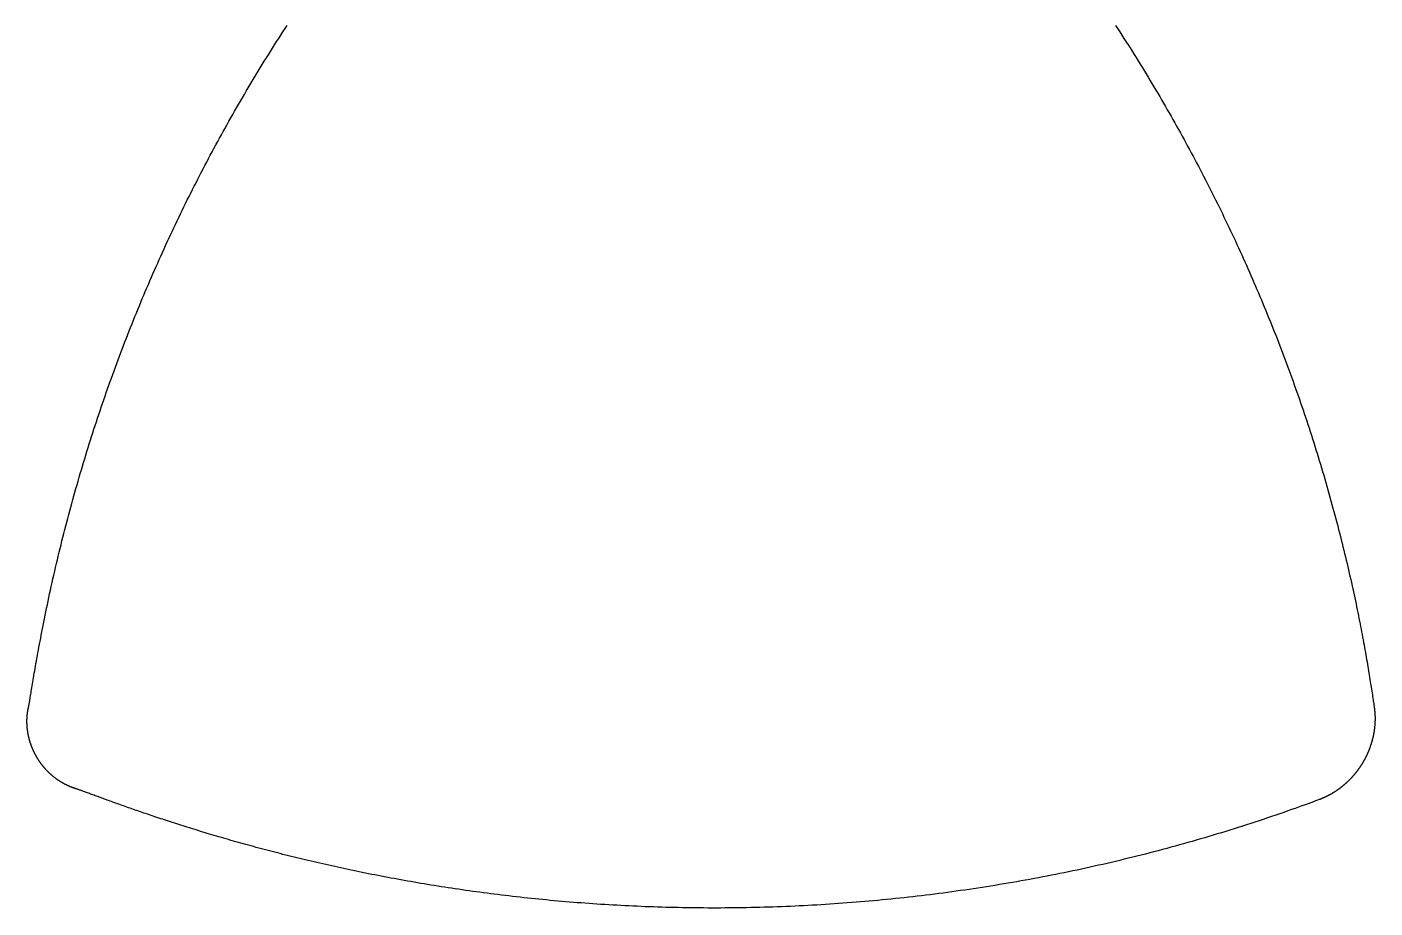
# Model space of a CAD drawing. Extents: x -3 to 136, y 0 to 121.
# Drawn here: x 9.65 to 23.67, y 10.4 to 19.56 of the extents above; entities that cross this region are included whole.
import ezdxf

# ---------------------------------------------------------------- set-up
doc = ezdxf.new("R2010")
doc.units = 0
doc.layers.get('0').update_dxf_attribs({"linetype": 'CONTINUOUS'})

msp = doc.modelspace()

# ---------------------------------------------------------------- linework, layer by layer
for points in [[(9.6677, 12.4917, 0), (9.6687, 12.4962, 0), (9.6698, 12.5016, 0), (9.671, 12.5079, 0), (9.6723, 12.5152, 0), (9.6738, 12.5234, 0), (9.6754, 12.5324, 0), (9.6771, 12.5424, 0), (9.679, 12.5533, 0), (9.681, 12.565, 0), (9.6831, 12.5776, 0), (9.6853, 12.5911, 0), (9.6877, 12.6054, 0), (9.6902, 12.6205, 0), (9.6928, 12.6365, 0), (9.6956, 12.6532, 0), (9.6985, 12.6708, 0), (9.7015, 12.6891, 0), (9.7047, 12.7082, 0), (9.708, 12.7281, 0), (9.7115, 12.7488, 0), (9.7151, 12.7701, 0), (9.7188, 12.7922, 0), (9.7227, 12.8151, 0), (9.7267, 12.8386, 0), (9.7309, 12.8629, 0), (9.7353, 12.8878, 0), (9.7397, 12.9134, 0), (9.7444, 12.9397, 0), (9.7491, 12.9666, 0), (9.7541, 12.9942, 0), (9.7592, 13.0224, 0), (9.7644, 13.0513, 0), (9.7698, 13.0807, 0), (9.7753, 13.1108, 0), (9.7811, 13.1414, 0), (9.7869, 13.1726, 0), (9.793, 13.2044, 0), (9.7992, 13.2368, 0), (9.8055, 13.2697, 0), (9.812, 13.3031, 0), (9.8187, 13.3371, 0), (9.8256, 13.3716, 0), (9.8326, 13.4066, 0), (9.8398, 13.4421, 0), (9.8471, 13.478, 0), (9.8547, 13.5145, 0), (9.8624, 13.5514, 0), (9.8702, 13.5887, 0), (9.8783, 13.6265, 0), (9.8865, 13.6647, 0), (9.8949, 13.7034, 0), (9.9035, 13.7424, 0), (9.9123, 13.7818, 0), (9.9211, 13.8214, 0), (9.9301, 13.861, 0), (9.9392, 13.9005, 0), (9.9483, 13.9399, 0), (9.9575, 13.9794, 0), (9.9669, 14.0188, 0), (9.9763, 14.0581, 0), (9.9857, 14.0975, 0), (9.9953, 14.1368, 0), (10.005, 14.176, 0), (10.0147, 14.2153, 0), (10.0246, 14.2545, 0), (10.0345, 14.2936, 0), (10.0445, 14.3327, 0), (10.0546, 14.3718, 0), (10.0648, 14.4109, 0), (10.075, 14.4499, 0), (10.0854, 14.4889, 0), (10.0958, 14.5279, 0), (10.1063, 14.5668, 0), (10.1169, 14.6057, 0), (10.1276, 14.6445, 0), (10.1384, 14.6834, 0), (10.1493, 14.7221, 0), (10.1603, 14.7609, 0), (10.1713, 14.7996, 0), (10.1824, 14.8383, 0), (10.1937, 14.877, 0), (10.205, 14.9156, 0), (10.2164, 14.9542, 0), (10.2278, 14.9928, 0), (10.2394, 15.0313, 0), (10.2511, 15.0698, 0), (10.2628, 15.1083, 0), (10.2746, 15.1467, 0), (10.2866, 15.1851, 0), (10.2986, 15.2235, 0), (10.3106, 15.2618, 0), (10.3228, 15.3001, 0), (10.3351, 15.3384, 0), (10.3474, 15.3767, 0), (10.3599, 15.4149, 0), (10.3724, 15.4531, 0), (10.385, 15.4912, 0), (10.3977, 15.5294, 0), (10.4105, 15.5675, 0), (10.4234, 15.6055, 0), (10.4363, 15.6436, 0), (10.4494, 15.6816, 0), (10.4625, 15.7196, 0), (10.4758, 15.7575, 0), (10.4891, 15.7954, 0), (10.5025, 15.8333, 0), (10.516, 15.8712, 0), (10.5295, 15.909, 0), (10.5432, 15.9468, 0), (10.557, 15.9846, 0), (10.5708, 16.0223, 0), (10.5847, 16.0601, 0), (10.5987, 16.0977, 0), (10.6128, 16.1354, 0), (10.627, 16.173, 0), (10.6413, 16.2106, 0), (10.6557, 16.2482, 0), (10.6701, 16.2858, 0), (10.6847, 16.3233, 0), (10.6993, 16.3608, 0), (10.714, 16.3982, 0), (10.7288, 16.4357, 0), (10.7437, 16.4731, 0), (10.7587, 16.5105, 0), (10.7738, 16.5478, 0), (10.789, 16.5851, 0), (10.8042, 16.6224, 0), (10.8195, 16.6597, 0), (10.835, 16.697, 0), (10.8505, 16.7342, 0), (10.8661, 16.7714, 0), (10.8817, 16.8085, 0), (10.8975, 16.8456, 0), (10.9133, 16.8827, 0), (10.9293, 16.9197, 0), (10.9453, 16.9567, 0), (10.9614, 16.9936, 0), (10.9776, 17.0305, 0), (10.9938, 17.0674, 0), (11.0102, 17.1042, 0), (11.0266, 17.141, 0), (11.0431, 17.1777, 0), (11.0597, 17.2144, 0), (11.0764, 17.2511, 0), (11.0932, 17.2877, 0), (11.11, 17.3243, 0), (11.127, 17.3609, 0), (11.144, 17.3974, 0), (11.1611, 17.4339, 0), (11.1783, 17.4703, 0), (11.1955, 17.5067, 0), (11.2129, 17.543, 0), (11.2303, 17.5793, 0), (11.2478, 17.6156, 0), (11.2654, 17.6518, 0), (11.2831, 17.688, 0), (11.3008, 17.7241, 0), (11.3187, 17.7602, 0), (11.3366, 17.7963, 0), (11.3546, 17.8323, 0), (11.3727, 17.8683, 0), (11.3909, 17.9042, 0), (11.4091, 17.9401, 0), (11.4274, 17.9759, 0), (11.4458, 18.0117, 0), (11.4643, 18.0475, 0), (11.4829, 18.0832, 0), (11.5016, 18.1189, 0), (11.5203, 18.1545, 0), (11.5391, 18.1901, 0), (11.558, 18.2256, 0), (11.577, 18.2611, 0), (11.5961, 18.2966, 0), (11.6152, 18.332, 0), (11.6344, 18.3673, 0), (11.6537, 18.4027, 0), (11.6731, 18.4379, 0), (11.6926, 18.4732, 0), (11.7121, 18.5083, 0), (11.7317, 18.5435, 0), (11.7514, 18.5786, 0), (11.7712, 18.6136, 0), (11.7911, 18.6486, 0), (11.811, 18.6836, 0), (11.831, 18.7185, 0), (11.8511, 18.7534, 0), (11.8713, 18.7882, 0), (11.8916, 18.8229, 0), (11.9119, 18.8577, 0), (11.9323, 18.8924, 0), (11.9528, 18.927, 0), (11.9734, 18.9616, 0), (11.994, 18.9961, 0), (12.0148, 19.0306, 0), (12.0356, 19.065, 0), (12.0565, 19.0994, 0), (12.0774, 19.1338, 0), (12.0985, 19.1681, 0), (12.1196, 19.2023, 0), (12.1408, 19.2366, 0), (12.1621, 19.2707, 0), (12.1835, 19.3048, 0), (12.2049, 19.3389, 0), (12.2264, 19.3729, 0), (12.248, 19.4069, 0), (12.2697, 19.4408, 0), (12.2914, 19.4746, 0), (12.3133, 19.5084, 0), (12.3352, 19.5422, 0), (12.3571, 19.5759, 0)], [(20.9761, 19.5732, 0), (20.9977, 19.5402, 0), (21.0193, 19.5071, 0), (21.0407, 19.4739, 0), (21.0621, 19.4407, 0), (21.0834, 19.4075, 0), (21.1046, 19.3742, 0), (21.1258, 19.3409, 0), (21.1468, 19.3075, 0), (21.1678, 19.2741, 0), (21.1888, 19.2406, 0), (21.2096, 19.2071, 0), (21.2304, 19.1735, 0), (21.2511, 19.1399, 0), (21.2717, 19.1062, 0), (21.2923, 19.0726, 0), (21.3127, 19.0388, 0), (21.3331, 19.005, 0), (21.3535, 18.9712, 0), (21.3737, 18.9373, 0), (21.3939, 18.9034, 0), (21.414, 18.8694, 0), (21.434, 18.8354, 0), (21.4539, 18.8014, 0), (21.4738, 18.7673, 0), (21.4936, 18.7331, 0), (21.5133, 18.699, 0), (21.5329, 18.6647, 0), (21.5525, 18.6305, 0), (21.572, 18.5962, 0), (21.5914, 18.5618, 0), (21.6107, 18.5274, 0), (21.63, 18.493, 0), (21.6492, 18.4585, 0), (21.6683, 18.424, 0), (21.6873, 18.3894, 0), (21.7062, 18.3548, 0), (21.7251, 18.3202, 0), (21.7439, 18.2855, 0), (21.7626, 18.2507, 0), (21.7812, 18.216, 0), (21.7998, 18.1812, 0), (21.8183, 18.1463, 0), (21.8367, 18.1114, 0), (21.855, 18.0765, 0), (21.8732, 18.0415, 0), (21.8914, 18.0065, 0), (21.9095, 17.9714, 0), (21.9275, 17.9363, 0), (21.9454, 17.9012, 0), (21.9633, 17.866, 0), (21.981, 17.8308, 0), (21.9987, 17.7956, 0), (22.0164, 17.7603, 0), (22.0339, 17.7249, 0), (22.0513, 17.6896, 0), (22.0687, 17.6542, 0), (22.086, 17.6187, 0), (22.1032, 17.5832, 0), (22.1204, 17.5477, 0), (22.1374, 17.5121, 0), (22.1544, 17.4765, 0), (22.1713, 17.4409, 0), (22.1881, 17.4052, 0), (22.2049, 17.3695, 0), (22.2216, 17.3338, 0), (22.2381, 17.298, 0), (22.2546, 17.2622, 0), (22.2711, 17.2263, 0), (22.2874, 17.1904, 0), (22.3037, 17.1545, 0), (22.3198, 17.1185, 0), (22.3359, 17.0825, 0), (22.352, 17.0465, 0), (22.3679, 17.0104, 0), (22.3838, 16.9743, 0), (22.3995, 16.9381, 0), (22.4152, 16.9019, 0), (22.4308, 16.8657, 0), (22.4464, 16.8295, 0), (22.4618, 16.7932, 0), (22.4772, 16.7568, 0), (22.4925, 16.7205, 0), (22.5077, 16.6841, 0), (22.5228, 16.6476, 0), (22.5379, 16.6112, 0), (22.5528, 16.5747, 0), (22.5677, 16.5382, 0), (22.5825, 16.5016, 0), (22.5972, 16.465, 0), (22.6119, 16.4284, 0), (22.6264, 16.3917, 0), (22.6409, 16.355, 0), (22.6553, 16.3183, 0), (22.6696, 16.2815, 0), (22.6838, 16.2447, 0), (22.698, 16.2079, 0), (22.712, 16.171, 0), (22.726, 16.1341, 0), (22.7399, 16.0972, 0), (22.7537, 16.0602, 0), (22.7674, 16.0232, 0), (22.7811, 15.9862, 0), (22.7946, 15.9491, 0), (22.8081, 15.9121, 0), (22.8215, 15.8749, 0), (22.8348, 15.8378, 0), (22.848, 15.8006, 0), (22.8612, 15.7634, 0), (22.8742, 15.7262, 0), (22.8872, 15.6889, 0), (22.9001, 15.6516, 0), (22.9129, 15.6142, 0), (22.9256, 15.5769, 0), (22.9383, 15.5395, 0), (22.9508, 15.5021, 0), (22.9633, 15.4646, 0), (22.9757, 15.4271, 0), (22.988, 15.3896, 0), (23.0002, 15.3521, 0), (23.0123, 15.3145, 0), (23.0244, 15.2769, 0), (23.0363, 15.2393, 0), (23.0482, 15.2016, 0), (23.06, 15.1639, 0), (23.0717, 15.1262, 0), (23.0833, 15.0885, 0), (23.0949, 15.0507, 0), (23.1063, 15.0129, 0), (23.1177, 14.9751, 0), (23.129, 14.9373, 0), (23.1402, 14.8994, 0), (23.1513, 14.8615, 0), (23.1623, 14.8235, 0), (23.1732, 14.7856, 0), (23.1841, 14.7476, 0), (23.1948, 14.7096, 0), (23.2055, 14.6715, 0), (23.2161, 14.6335, 0), (23.2266, 14.5954, 0), (23.237, 14.5575, 0), (23.2472, 14.5198, 0), (23.2572, 14.4823, 0), (23.2671, 14.4451, 0), (23.2769, 14.4081, 0), (23.2865, 14.3713, 0), (23.296, 14.3347, 0), (23.3053, 14.2984, 0), (23.3145, 14.2623, 0), (23.3236, 14.2264, 0), (23.3325, 14.1908, 0), (23.3412, 14.1554, 0), (23.3499, 14.1202, 0), (23.3583, 14.0853, 0), (23.3667, 14.0506, 0), (23.3749, 14.0162, 0), (23.383, 13.982, 0), (23.391, 13.9481, 0), (23.3988, 13.9144, 0), (23.4065, 13.881, 0), (23.414, 13.8478, 0), (23.4215, 13.8149, 0), (23.4288, 13.7822, 0), (23.436, 13.7499, 0), (23.4431, 13.7177, 0), (23.45, 13.6859, 0), (23.4568, 13.6543, 0), (23.4635, 13.623, 0), (23.4701, 13.5919, 0), (23.4766, 13.5612, 0), (23.4829, 13.5307, 0), (23.4892, 13.5005, 0), (23.4953, 13.4705, 0), (23.5013, 13.4409, 0), (23.5072, 13.4115, 0), (23.513, 13.3824, 0), (23.5186, 13.3537, 0), (23.5242, 13.3252, 0), (23.5297, 13.297, 0), (23.535, 13.2691, 0), (23.5403, 13.2414, 0), (23.5454, 13.2141, 0), (23.5504, 13.1871, 0), (23.5554, 13.1604, 0), (23.5602, 13.134, 0), (23.565, 13.1079, 0), (23.5696, 13.0821, 0), (23.5742, 13.0567, 0), (23.5786, 13.0315, 0), (23.583, 13.0067, 0), (23.5872, 12.9822, 0), (23.5914, 12.958, 0), (23.5955, 12.9341, 0), (23.5995, 12.9105, 0), (23.6034, 12.8873, 0), (23.6072, 12.8644, 0), (23.611, 12.8418, 0), (23.6146, 12.8196, 0), (23.6182, 12.7977, 0), (23.6217, 12.7761, 0), (23.6251, 12.7549, 0), (23.6284, 12.734, 0), (23.6316, 12.7134, 0), (23.6348, 12.6932, 0), (23.6379, 12.6734, 0), (23.6409, 12.6538, 0), (23.6438, 12.6347, 0), (23.6467, 12.616, 0), (23.6494, 12.5982, 0), (23.6519, 12.5814, 0), (23.6543, 12.5656, 0), (23.6565, 12.5509, 0), (23.6585, 12.5374, 0), (23.6603, 12.5253, 0), (23.6619, 12.5146, 0), (23.6633, 12.5053, 0), (23.6644, 12.4977, 0), (23.6653, 12.4917, 0)], [(10.1604, 11.6383, 0), (10.1572, 11.6393, 0), (10.154, 11.6403, 0), (10.1507, 11.6413, 0), (10.1475, 11.6423, 0), (10.1443, 11.6434, 0), (10.1411, 11.6445, 0), (10.1379, 11.6456, 0), (10.1347, 11.6467, 0), (10.1315, 11.6478, 0), (10.1283, 11.6489, 0), (10.1252, 11.6501, 0), (10.122, 11.6513, 0), (10.1188, 11.6525, 0), (10.1157, 11.6537, 0), (10.1125, 11.6549, 0), (10.1094, 11.6561, 0), (10.1062, 11.6574, 0), (10.1031, 11.6586, 0), (10.1, 11.6599, 0), (10.0969, 11.6612, 0), (10.0937, 11.6625, 0), (10.0906, 11.6639, 0), (10.0875, 11.6652, 0), (10.0844, 11.6666, 0), (10.0814, 11.668, 0), (10.0783, 11.6694, 0), (10.0752, 11.6708, 0), (10.0721, 11.6722, 0), (10.0691, 11.6736, 0), (10.066, 11.6751, 0), (10.063, 11.6766, 0), (10.06, 11.678, 0), (10.0569, 11.6795, 0), (10.0539, 11.6811, 0), (10.0509, 11.6826, 0), (10.0479, 11.6841, 0), (10.0449, 11.6857, 0), (10.0419, 11.6873, 0), (10.0389, 11.6889, 0), (10.0359, 11.6905, 0), (10.033, 11.6921, 0), (10.03, 11.6937, 0), (10.027, 11.6954, 0), (10.0241, 11.697, 0), (10.0212, 11.6987, 0), (10.0182, 11.7004, 0), (10.0153, 11.7021, 0), (10.0124, 11.7038, 0), (10.0095, 11.7056, 0), (10.0066, 11.7073, 0), (10.0037, 11.7091, 0), (10.0008, 11.7108, 0), (9.9979, 11.7126, 0), (9.9951, 11.7144, 0), (9.9922, 11.7163, 0), (9.9894, 11.7181, 0), (9.9865, 11.7199, 0), (9.9837, 11.7218, 0), (9.9809, 11.7237, 0), (9.978, 11.7256, 0), (9.9753, 11.7275, 0), (9.9725, 11.7294, 0), (9.9697, 11.7313, 0), (9.9669, 11.7332, 0), (9.9641, 11.7352, 0), (9.9613, 11.7372, 0), (9.9586, 11.7391, 0), (9.9559, 11.7411, 0), (9.9531, 11.7431, 0), (9.9504, 11.7452, 0), (9.9477, 11.7472, 0), (9.945, 11.7492, 0), (9.9423, 11.7513, 0), (9.9396, 11.7534, 0), (9.9369, 11.7554, 0), (9.9343, 11.7575, 0), (9.9316, 11.7596, 0), (9.929, 11.7618, 0), (9.9263, 11.7639, 0), (9.9237, 11.766, 0), (9.9211, 11.7682, 0), (9.9185, 11.7704, 0), (9.9159, 11.7726, 0), (9.9133, 11.7747, 0), (9.9107, 11.7769, 0), (9.9081, 11.7792, 0), (9.9056, 11.7814, 0), (9.903, 11.7836, 0), (9.9005, 11.7859, 0), (9.898, 11.7881, 0), (9.8955, 11.7904, 0), (9.893, 11.7927, 0), (9.8905, 11.795, 0), (9.888, 11.7973, 0), (9.8855, 11.7996, 0), (9.8831, 11.802, 0), (9.8806, 11.8043, 0), (9.8782, 11.8067, 0), (9.8757, 11.809, 0), (9.8733, 11.8114, 0), (9.8709, 11.8138, 0), (9.8685, 11.8162, 0), (9.8661, 11.8186, 0), (9.8638, 11.821, 0), (9.8614, 11.8234, 0), (9.8591, 11.8259, 0), (9.8567, 11.8283, 0), (9.8544, 11.8308, 0), (9.8521, 11.8333, 0), (9.8498, 11.8357, 0), (9.8475, 11.8382, 0), (9.8452, 11.8407, 0), (9.8429, 11.8432, 0), (9.8407, 11.8458, 0), (9.8384, 11.8483, 0), (9.8362, 11.8508, 0), (9.8339, 11.8534, 0), (9.8317, 11.856, 0), (9.8295, 11.8585, 0), (9.8273, 11.8611, 0), (9.8252, 11.8637, 0), (9.823, 11.8663, 0), (9.8208, 11.8689, 0), (9.8187, 11.8716, 0), (9.8166, 11.8742, 0), (9.8144, 11.8768, 0), (9.8123, 11.8795, 0), (9.8102, 11.8821, 0), (9.8081, 11.8848, 0), (9.8061, 11.8875, 0), (9.804, 11.8902, 0), (9.802, 11.8929, 0), (9.7999, 11.8956, 0), (9.7979, 11.8983, 0), (9.7959, 11.9011, 0), (9.7939, 11.9038, 0), (9.7919, 11.9065, 0), (9.7899, 11.9093, 0), (9.788, 11.9121, 0), (9.786, 11.9148, 0), (9.7841, 11.9176, 0), (9.7821, 11.9204, 0), (9.7802, 11.9232, 0), (9.7783, 11.926, 0), (9.7764, 11.9288, 0), (9.7746, 11.9317, 0), (9.7727, 11.9345, 0), (9.7708, 11.9373, 0), (9.769, 11.9402, 0), (9.7672, 11.943, 0), (9.7654, 11.9459, 0), (9.7636, 11.9488, 0), (9.7618, 11.9517, 0), (9.76, 11.9546, 0), (9.7582, 11.9575, 0), (9.7565, 11.9604, 0), (9.7547, 11.9633, 0), (9.753, 11.9662, 0), (9.7513, 11.9692, 0), (9.7496, 11.9721, 0), (9.7479, 11.975, 0), (9.7463, 11.978, 0), (9.7446, 11.981, 0), (9.743, 11.9839, 0), (9.7413, 11.9869, 0), (9.7397, 11.9899, 0), (9.7381, 11.9929, 0), (9.7365, 11.9959, 0), (9.7349, 11.9989, 0), (9.7334, 12.0019, 0), (9.7318, 12.0049, 0), (9.7303, 12.0079, 0), (9.7288, 12.011, 0), (9.7273, 12.014, 0), (9.7258, 12.017, 0), (9.7243, 12.0201, 0), (9.7228, 12.0232, 0), (9.7214, 12.0262, 0), (9.7199, 12.0293, 0), (9.7185, 12.0324, 0), (9.7171, 12.0354, 0), (9.7157, 12.0385, 0), (9.7143, 12.0416, 0), (9.7129, 12.0447, 0), (9.7116, 12.0478, 0), (9.7103, 12.0509, 0), (9.7089, 12.0541, 0), (9.7076, 12.0572, 0), (9.7063, 12.0603, 0), (9.705, 12.0634, 0), (9.7038, 12.0666, 0), (9.7025, 12.0697, 0), (9.7013, 12.0729, 0), (9.7, 12.076, 0), (9.6988, 12.0792, 0), (9.6976, 12.0824, 0), (9.6964, 12.0855, 0), (9.6953, 12.0887, 0), (9.6941, 12.0919, 0), (9.693, 12.0951, 0), (9.6918, 12.0983, 0), (9.6907, 12.1015, 0), (9.6896, 12.1047, 0), (9.6885, 12.1079, 0), (9.6875, 12.1111, 0), (9.6864, 12.1143, 0), (9.6854, 12.1176, 0), (9.6844, 12.1208, 0), (9.6833, 12.124, 0), (9.6823, 12.1273, 0), (9.6814, 12.1305, 0), (9.6804, 12.1337, 0), (9.6794, 12.137, 0), (9.6785, 12.1402, 0), (9.6776, 12.1435, 0), (9.6767, 12.1468, 0), (9.6758, 12.15, 0), (9.6749, 12.1533, 0), (9.674, 12.1566, 0), (9.6732, 12.1599, 0), (9.6724, 12.1631, 0), (9.6715, 12.1664, 0), (9.6707, 12.1697, 0), (9.67, 12.173, 0), (9.6692, 12.1763, 0), (9.6684, 12.1796, 0), (9.6677, 12.1829, 0), (9.6669, 12.1862, 0), (9.6662, 12.1896, 0), (9.6655, 12.1929, 0), (9.6649, 12.1962, 0), (9.6642, 12.1995, 0), (9.6636, 12.2028, 0), (9.6629, 12.2062, 0), (9.6623, 12.2095, 0), (9.6617, 12.2128, 0), (9.6611, 12.2162, 0), (9.6605, 12.2195, 0), (9.66, 12.2229, 0), (9.6594, 12.2262, 0), (9.6589, 12.2296, 0), (9.6584, 12.2329, 0), (9.6579, 12.2363, 0), (9.6574, 12.2396, 0), (9.6569, 12.243, 0), (9.6565, 12.2463, 0), (9.6561, 12.2497, 0), (9.6556, 12.2531, 0), (9.6552, 12.2564, 0), (9.6548, 12.2598, 0), (9.6545, 12.2632, 0), (9.6541, 12.2666, 0), (9.6538, 12.2699, 0), (9.6535, 12.2733, 0), (9.6532, 12.2767, 0), (9.6529, 12.28, 0), (9.6526, 12.2834, 0), (9.6523, 12.2868, 0), (9.6521, 12.2902, 0), (9.6519, 12.2936, 0), (9.6517, 12.2969, 0), (9.6515, 12.3003, 0), (9.6513, 12.3037, 0), (9.6511, 12.3071, 0), (9.651, 12.3105, 0), (9.6508, 12.3139, 0), (9.6507, 12.3172, 0), (9.6506, 12.3206, 0), (9.6506, 12.324, 0), (9.6505, 12.3274, 0), (9.6504, 12.3308, 0), (9.6504, 12.3342, 0), (9.6504, 12.3375, 0), (9.6504, 12.3409, 0), (9.6504, 12.3443, 0), (9.6504, 12.3477, 0), (9.6505, 12.3511, 0), (9.6506, 12.3545, 0), (9.6506, 12.3578, 0), (9.6507, 12.3612, 0), (9.6509, 12.3646, 0), (9.651, 12.368, 0), (9.6511, 12.3713, 0), (9.6513, 12.3747, 0), (9.6515, 12.3781, 0), (9.6517, 12.3815, 0), (9.6519, 12.3848, 0), (9.6521, 12.3882, 0), (9.6524, 12.3916, 0), (9.6526, 12.395, 0), (9.6529, 12.3983, 0), (9.6532, 12.4017, 0), (9.6535, 12.4051, 0), (9.6539, 12.4084, 0), (9.6542, 12.4118, 0), (9.6546, 12.4151, 0), (9.655, 12.4185, 0), (9.6554, 12.4219, 0), (9.6558, 12.4252, 0), (9.6562, 12.4286, 0), (9.6567, 12.4319, 0), (9.6571, 12.4353, 0), (9.6576, 12.4386, 0), (9.6581, 12.4419, 0), (9.6586, 12.4453, 0), (9.6592, 12.4486, 0), (9.6597, 12.452, 0), (9.6603, 12.4553, 0), (9.6609, 12.4586, 0), (9.6615, 12.4619, 0), (9.6621, 12.4653, 0), (9.6627, 12.4686, 0), (9.6634, 12.4719, 0), (9.6641, 12.4752, 0), (9.6648, 12.4785, 0), (9.6655, 12.4818, 0), (9.6662, 12.4851, 0), (9.6669, 12.4884, 0), (9.6677, 12.4917, 0)], [(23.6653, 12.4917, 0), (23.6659, 12.488, 0), (23.6664, 12.4842, 0), (23.6669, 12.4805, 0), (23.6674, 12.4767, 0), (23.6679, 12.4729, 0), (23.6684, 12.4692, 0), (23.6689, 12.4654, 0), (23.6693, 12.4616, 0), (23.6697, 12.4579, 0), (23.6701, 12.4541, 0), (23.6705, 12.4503, 0), (23.6709, 12.4466, 0), (23.6712, 12.4428, 0), (23.6715, 12.439, 0), (23.6718, 12.4352, 0), (23.6721, 12.4314, 0), (23.6724, 12.4277, 0), (23.6727, 12.4239, 0), (23.6729, 12.4201, 0), (23.6731, 12.4163, 0), (23.6733, 12.4125, 0), (23.6735, 12.4087, 0), (23.6737, 12.4049, 0), (23.6739, 12.4011, 0), (23.674, 12.3974, 0), (23.6741, 12.3936, 0), (23.6742, 12.3898, 0), (23.6743, 12.386, 0), (23.6744, 12.3822, 0), (23.6744, 12.3784, 0), (23.6745, 12.3746, 0), (23.6745, 12.3708, 0), (23.6745, 12.367, 0), (23.6745, 12.3632, 0), (23.6744, 12.3594, 0), (23.6744, 12.3556, 0), (23.6743, 12.3518, 0), (23.6742, 12.348, 0), (23.6741, 12.3442, 0), (23.674, 12.3405, 0), (23.6739, 12.3367, 0), (23.6737, 12.3329, 0), (23.6735, 12.3291, 0), (23.6733, 12.3253, 0), (23.6731, 12.3215, 0), (23.6729, 12.3177, 0), (23.6727, 12.3139, 0), (23.6724, 12.3101, 0), (23.6722, 12.3063, 0), (23.6719, 12.3026, 0), (23.6716, 12.2988, 0), (23.6713, 12.295, 0), (23.6709, 12.2912, 0), (23.6706, 12.2874, 0), (23.6702, 12.2836, 0), (23.6698, 12.2799, 0), (23.6694, 12.2761, 0), (23.669, 12.2723, 0), (23.6686, 12.2685, 0), (23.6681, 12.2648, 0), (23.6676, 12.261, 0), (23.6672, 12.2572, 0), (23.6667, 12.2535, 0), (23.6661, 12.2497, 0), (23.6656, 12.2459, 0), (23.6651, 12.2422, 0), (23.6645, 12.2384, 0), (23.6639, 12.2347, 0), (23.6633, 12.2309, 0), (23.6627, 12.2272, 0), (23.6621, 12.2234, 0), (23.6614, 12.2197, 0), (23.6608, 12.2159, 0), (23.6601, 12.2122, 0), (23.6594, 12.2084, 0), (23.6587, 12.2047, 0), (23.658, 12.201, 0), (23.6572, 12.1973, 0), (23.6565, 12.1935, 0), (23.6557, 12.1898, 0), (23.6549, 12.1861, 0), (23.6541, 12.1824, 0), (23.6533, 12.1787, 0), (23.6525, 12.175, 0), (23.6516, 12.1713, 0), (23.6507, 12.1676, 0), (23.6499, 12.1639, 0), (23.649, 12.1602, 0), (23.648, 12.1565, 0), (23.6471, 12.1528, 0), (23.6462, 12.1492, 0), (23.6452, 12.1455, 0), (23.6442, 12.1418, 0), (23.6433, 12.1381, 0), (23.6422, 12.1345, 0), (23.6412, 12.1308, 0), (23.6402, 12.1272, 0), (23.6391, 12.1235, 0), (23.6381, 12.1199, 0), (23.637, 12.1162, 0), (23.6359, 12.1126, 0), (23.6348, 12.109, 0), (23.6337, 12.1053, 0), (23.6325, 12.1017, 0), (23.6314, 12.0981, 0), (23.6302, 12.0945, 0), (23.629, 12.0909, 0), (23.6278, 12.0873, 0), (23.6266, 12.0837, 0), (23.6254, 12.0801, 0), (23.6241, 12.0765, 0), (23.6228, 12.0729, 0), (23.6216, 12.0693, 0), (23.6203, 12.0658, 0), (23.619, 12.0622, 0), (23.6177, 12.0586, 0), (23.6163, 12.0551, 0), (23.615, 12.0515, 0), (23.6136, 12.048, 0), (23.6122, 12.0444, 0), (23.6108, 12.0409, 0), (23.6094, 12.0374, 0), (23.608, 12.0339, 0), (23.6066, 12.0303, 0), (23.6051, 12.0268, 0), (23.6036, 12.0233, 0), (23.6022, 12.0198, 0), (23.6007, 12.0163, 0), (23.5991, 12.0128, 0), (23.5976, 12.0093, 0), (23.5961, 12.0059, 0), (23.5945, 12.0024, 0), (23.593, 11.9989, 0), (23.5914, 11.9955, 0), (23.5898, 11.992, 0), (23.5882, 11.9886, 0), (23.5866, 11.9851, 0), (23.5849, 11.9817, 0), (23.5833, 11.9783, 0), (23.5816, 11.9749, 0), (23.5799, 11.9715, 0), (23.5782, 11.9681, 0), (23.5765, 11.9647, 0), (23.5748, 11.9613, 0), (23.5731, 11.9579, 0), (23.5713, 11.9545, 0), (23.5695, 11.9512, 0), (23.5678, 11.9478, 0), (23.566, 11.9444, 0), (23.5642, 11.9411, 0), (23.5624, 11.9378, 0), (23.5605, 11.9344, 0), (23.5587, 11.9311, 0), (23.5568, 11.9278, 0), (23.5549, 11.9245, 0), (23.5531, 11.9212, 0), (23.5512, 11.9179, 0), (23.5493, 11.9146, 0), (23.5473, 11.9113, 0), (23.5454, 11.9081, 0), (23.5434, 11.9048, 0), (23.5415, 11.9016, 0), (23.5395, 11.8983, 0), (23.5375, 11.8951, 0), (23.5355, 11.8919, 0), (23.5335, 11.8887, 0), (23.5315, 11.8854, 0), (23.5294, 11.8822, 0), (23.5274, 11.879, 0), (23.5253, 11.8759, 0), (23.5232, 11.8727, 0), (23.5211, 11.8695, 0), (23.519, 11.8664, 0), (23.5169, 11.8632, 0), (23.5148, 11.8601, 0), (23.5126, 11.8569, 0), (23.5105, 11.8538, 0), (23.5083, 11.8507, 0), (23.5061, 11.8476, 0), (23.5039, 11.8445, 0), (23.5017, 11.8414, 0), (23.4995, 11.8383, 0), (23.4972, 11.8353, 0), (23.495, 11.8322, 0), (23.4927, 11.8292, 0), (23.4905, 11.8261, 0), (23.4882, 11.8231, 0), (23.4859, 11.8201, 0), (23.4836, 11.8171, 0), (23.4813, 11.8141, 0), (23.4789, 11.8111, 0), (23.4766, 11.8081, 0), (23.4742, 11.8051, 0), (23.4719, 11.8021, 0), (23.4695, 11.7992, 0), (23.4671, 11.7962, 0), (23.4647, 11.7933, 0), (23.4623, 11.7904, 0), (23.4598, 11.7875, 0), (23.4574, 11.7846, 0), (23.4549, 11.7817, 0), (23.4525, 11.7788, 0), (23.45, 11.7759, 0), (23.4475, 11.773, 0), (23.445, 11.7702, 0), (23.4425, 11.7673, 0), (23.44, 11.7645, 0), (23.4374, 11.7617, 0), (23.4349, 11.7589, 0), (23.4323, 11.7561, 0), (23.4298, 11.7533, 0), (23.4272, 11.7505, 0), (23.4246, 11.7477, 0), (23.422, 11.745, 0), (23.4194, 11.7422, 0), (23.4167, 11.7395, 0), (23.4141, 11.7367, 0), (23.4114, 11.734, 0), (23.4088, 11.7313, 0), (23.4061, 11.7286, 0), (23.4034, 11.7259, 0), (23.4007, 11.7233, 0), (23.398, 11.7206, 0), (23.3953, 11.7179, 0), (23.3926, 11.7153, 0), (23.3898, 11.7127, 0), (23.3871, 11.71, 0), (23.3843, 11.7074, 0), (23.3815, 11.7048, 0), (23.3787, 11.7023, 0), (23.3759, 11.6997, 0), (23.3731, 11.6971, 0), (23.3703, 11.6946, 0), (23.3675, 11.692, 0), (23.3646, 11.6895, 0), (23.3618, 11.687, 0), (23.3589, 11.6845, 0), (23.3561, 11.682, 0), (23.3532, 11.6795, 0), (23.3503, 11.6771, 0), (23.3474, 11.6746, 0), (23.3445, 11.6722, 0), (23.3416, 11.6697, 0), (23.3386, 11.6673, 0), (23.3357, 11.6649, 0), (23.3327, 11.6625, 0), (23.3298, 11.6602, 0), (23.3268, 11.6578, 0), (23.3238, 11.6555, 0), (23.3208, 11.6531, 0), (23.3178, 11.6508, 0), (23.3148, 11.6485, 0), (23.3118, 11.6462, 0), (23.3088, 11.6439, 0), (23.3057, 11.6416, 0), (23.3027, 11.6394, 0), (23.2996, 11.6371, 0), (23.2966, 11.6349, 0), (23.2935, 11.6326, 0), (23.2904, 11.6304, 0), (23.2873, 11.6282, 0), (23.2842, 11.6261, 0), (23.2811, 11.6239, 0), (23.278, 11.6217, 0), (23.2748, 11.6196, 0), (23.2717, 11.6175, 0), (23.2686, 11.6154, 0), (23.2654, 11.6133, 0), (23.2622, 11.6112, 0), (23.2591, 11.6091, 0), (23.2559, 11.6071, 0), (23.2527, 11.605, 0), (23.2495, 11.603, 0), (23.2463, 11.601, 0), (23.243, 11.599, 0), (23.2398, 11.597, 0), (23.2366, 11.595, 0), (23.2333, 11.593, 0), (23.2301, 11.5911, 0), (23.2268, 11.5892, 0), (23.2236, 11.5873, 0), (23.2203, 11.5854, 0), (23.217, 11.5835, 0), (23.2137, 11.5816, 0), (23.2104, 11.5797, 0), (23.2071, 11.5779, 0), (23.2038, 11.5761, 0), (23.2004, 11.5743, 0), (23.1971, 11.5725, 0), (23.1938, 11.5707, 0), (23.1904, 11.5689, 0), (23.1871, 11.5672, 0), (23.1837, 11.5654, 0), (23.1803, 11.5637, 0), (23.177, 11.562, 0), (23.1736, 11.5603, 0), (23.1702, 11.5586, 0), (23.1668, 11.557, 0), (23.1634, 11.5553, 0), (23.1599, 11.5537, 0), (23.1565, 11.5521, 0), (23.1531, 11.5505, 0), (23.1496, 11.5489, 0), (23.1462, 11.5473, 0), (23.1427, 11.5458, 0), (23.1393, 11.5442, 0), (23.1358, 11.5427, 0), (23.1323, 11.5412, 0), (23.1289, 11.5397, 0), (23.1254, 11.5383, 0), (23.1219, 11.5368, 0), (23.1184, 11.5354, 0), (23.1149, 11.5339, 0), (23.1114, 11.5325, 0), (23.1078, 11.5311, 0), (23.1043, 11.5298, 0), (23.1008, 11.5284, 0), (23.0972, 11.5271, 0), (23.0937, 11.5257, 0)], [(23.0937, 11.5257, 0), (23.0763, 11.5193, 0), (23.0559, 11.5118, 0), (23.0326, 11.5032, 0), (23.0066, 11.4937, 0), (22.9782, 11.4833, 0), (22.9474, 11.4721, 0), (22.9145, 11.4603, 0), (22.8797, 11.4478, 0), (22.8432, 11.4347, 0), (22.8051, 11.4212, 0), (22.7657, 11.4073, 0), (22.7252, 11.3931, 0), (22.6837, 11.3787, 0), (22.6414, 11.3641, 0), (22.5986, 11.3495, 0), (22.5554, 11.3349, 0), (22.5121, 11.3203, 0), (22.4688, 11.306, 0), (22.4254, 11.2917, 0), (22.382, 11.2775, 0), (22.3386, 11.2634, 0), (22.2951, 11.2495, 0), (22.2516, 11.2357, 0), (22.2081, 11.2219, 0), (22.1645, 11.2083, 0), (22.1209, 11.1948, 0), (22.0773, 11.1815, 0), (22.0336, 11.1682, 0), (21.9899, 11.155, 0), (21.9462, 11.142, 0), (21.9024, 11.1291, 0), (21.8586, 11.1162, 0), (21.8148, 11.1035, 0), (21.7709, 11.0909, 0), (21.7271, 11.0785, 0), (21.6831, 11.0661, 0), (21.6392, 11.0538, 0), (21.5952, 11.0417, 0), (21.5512, 11.0297, 0), (21.5071, 11.0177, 0), (21.463, 11.0059, 0), (21.4189, 10.9942, 0), (21.3748, 10.9827, 0), (21.3306, 10.9712, 0), (21.2864, 10.9599, 0), (21.2422, 10.9486, 0), (21.1979, 10.9375, 0), (21.1536, 10.9265, 0), (21.1093, 10.9156, 0), (21.065, 10.9048, 0), (21.0206, 10.8941, 0), (20.9762, 10.8836, 0), (20.9318, 10.8731, 0), (20.8874, 10.8628, 0), (20.8429, 10.8526, 0), (20.7984, 10.8425, 0), (20.7539, 10.8325, 0), (20.7094, 10.8226, 0), (20.6648, 10.8128, 0), (20.6202, 10.8032, 0), (20.5756, 10.7937, 0), (20.531, 10.7842, 0), (20.4863, 10.7749, 0), (20.4417, 10.7657, 0), (20.397, 10.7566, 0), (20.3523, 10.7477, 0), (20.3075, 10.7388, 0), (20.2627, 10.7301, 0), (20.218, 10.7214, 0), (20.1731, 10.7129, 0), (20.1283, 10.7045, 0), (20.0835, 10.6962, 0), (20.0386, 10.6881, 0), (19.9937, 10.68, 0), (19.9488, 10.6721, 0), (19.9039, 10.6642, 0), (19.8589, 10.6565, 0), (19.814, 10.6489, 0), (19.769, 10.6414, 0), (19.724, 10.634, 0), (19.6789, 10.6268, 0), (19.6339, 10.6196, 0), (19.5888, 10.6126, 0), (19.5438, 10.6057, 0), (19.4987, 10.5988, 0), (19.4536, 10.5921, 0), (19.4084, 10.5856, 0), (19.3633, 10.5791, 0), (19.3181, 10.5727, 0), (19.273, 10.5665, 0), (19.2278, 10.5604, 0), (19.1826, 10.5543, 0), (19.1373, 10.5484, 0), (19.0921, 10.5427, 0), (19.0468, 10.537, 0), (19.0016, 10.5314, 0), (18.9563, 10.526, 0), (18.911, 10.5206, 0), (18.8657, 10.5154, 0), (18.8204, 10.5103, 0), (18.775, 10.5053, 0), (18.7297, 10.5005, 0), (18.6843, 10.4957, 0), (18.639, 10.491, 0), (18.5936, 10.4865, 0), (18.5482, 10.4821, 0), (18.5028, 10.4778, 0), (18.4573, 10.4736, 0), (18.4119, 10.4695, 0), (18.3665, 10.4655, 0), (18.321, 10.4617, 0), (18.2756, 10.4579, 0), (18.2301, 10.4543, 0), (18.1846, 10.4508, 0), (18.1391, 10.4474, 0), (18.0936, 10.4441, 0), (18.0481, 10.4409, 0), (18.0026, 10.4379, 0), (17.9571, 10.4349, 0), (17.9115, 10.4321, 0), (17.866, 10.4294, 0), (17.8204, 10.4268, 0), (17.7749, 10.4243, 0), (17.7293, 10.4219, 0), (17.6837, 10.4197, 0), (17.6382, 10.4175, 0), (17.5926, 10.4155, 0), (17.547, 10.4136, 0), (17.5014, 10.4118, 0), (17.4558, 10.4101, 0), (17.4102, 10.4085, 0), (17.3646, 10.407, 0), (17.319, 10.4057, 0), (17.2733, 10.4044, 0), (17.2278, 10.4033, 0), (17.1824, 10.4023, 0), (17.137, 10.4014, 0), (17.0918, 10.4007, 0), (17.0467, 10.4, 0), (17.0017, 10.3994, 0), (16.9568, 10.399, 0), (16.9121, 10.3987, 0), (16.8674, 10.3985, 0), (16.8228, 10.3984, 0), (16.7784, 10.3984, 0), (16.734, 10.3985, 0), (16.6898, 10.3987, 0), (16.6457, 10.399, 0), (16.6016, 10.3994, 0), (16.5577, 10.4, 0), (16.5139, 10.4006, 0), (16.4703, 10.4013, 0), (16.4267, 10.4022, 0), (16.3833, 10.4031, 0), (16.3399, 10.4042, 0), (16.2967, 10.4053, 0), (16.2536, 10.4065, 0), (16.2106, 10.4079, 0), (16.1677, 10.4093, 0), (16.1249, 10.4109, 0), (16.0823, 10.4125, 0), (16.0397, 10.4142, 0), (15.9973, 10.416, 0), (15.955, 10.4179, 0), (15.9128, 10.4199, 0), (15.8707, 10.422, 0), (15.8288, 10.4242, 0), (15.7869, 10.4265, 0), (15.7452, 10.4289, 0), (15.7036, 10.4313, 0), (15.6621, 10.4339, 0), (15.6208, 10.4365, 0), (15.5795, 10.4392, 0), (15.5384, 10.442, 0), (15.4974, 10.4449, 0), (15.4565, 10.4478, 0), (15.4157, 10.4509, 0), (15.3751, 10.454, 0), (15.3346, 10.4572, 0), (15.2942, 10.4605, 0), (15.2539, 10.4639, 0), (15.2137, 10.4674, 0), (15.1737, 10.4709, 0), (15.1338, 10.4745, 0), (15.094, 10.4782, 0), (15.0544, 10.4819, 0), (15.0148, 10.4858, 0), (14.9754, 10.4897, 0), (14.9361, 10.4937, 0), (14.897, 10.4977, 0), (14.8579, 10.5018, 0), (14.819, 10.506, 0), (14.7802, 10.5103, 0), (14.7416, 10.5146, 0), (14.703, 10.5191, 0), (14.6646, 10.5235, 0), (14.6263, 10.5281, 0), (14.5882, 10.5327, 0), (14.5502, 10.5373, 0), (14.5123, 10.5421, 0), (14.4745, 10.5469, 0), (14.4369, 10.5517, 0), (14.3994, 10.5566, 0), (14.362, 10.5616, 0), (14.3248, 10.5667, 0), (14.2876, 10.5718, 0), (14.2507, 10.5769, 0), (14.2138, 10.5822, 0), (14.1771, 10.5874, 0), (14.1405, 10.5928, 0), (14.1041, 10.5982, 0), (14.0677, 10.6036, 0), (14.0315, 10.6091, 0), (13.9955, 10.6147, 0), (13.9596, 10.6203, 0), (13.9238, 10.6259, 0), (13.8881, 10.6316, 0), (13.8526, 10.6374, 0), (13.8172, 10.6432, 0), (13.782, 10.649, 0), (13.7469, 10.6549, 0), (13.7119, 10.6609, 0), (13.6771, 10.6669, 0), (13.6424, 10.6729, 0), (13.6078, 10.679, 0), (13.5734, 10.6851, 0), (13.5391, 10.6913, 0), (13.505, 10.6975, 0), (13.4709, 10.7038, 0), (13.4371, 10.71, 0), (13.4033, 10.7164, 0), (13.3697, 10.7227, 0), (13.3363, 10.7292, 0), (13.303, 10.7356, 0), (13.2698, 10.7421, 0), (13.2368, 10.7486, 0), (13.2039, 10.7552, 0), (13.1712, 10.7617, 0), (13.1386, 10.7684, 0), (13.1061, 10.775, 0), (13.0738, 10.7817, 0), (13.0416, 10.7884, 0), (13.0096, 10.7951, 0), (12.9777, 10.8019, 0), (12.9459, 10.8087, 0), (12.9143, 10.8155, 0), (12.8829, 10.8224, 0), (12.8516, 10.8293, 0), (12.8204, 10.8362, 0), (12.7894, 10.8431, 0), (12.7585, 10.8501, 0), (12.7278, 10.857, 0), (12.6972, 10.864, 0), (12.6668, 10.8711, 0), (12.6365, 10.8781, 0), (12.6064, 10.8852, 0), (12.5764, 10.8922, 0), (12.5466, 10.8993, 0), (12.5169, 10.9064, 0), (12.4874, 10.9136, 0), (12.458, 10.9207, 0), (12.4287, 10.9279, 0), (12.3996, 10.935, 0), (12.3707, 10.9422, 0), (12.3419, 10.9494, 0), (12.3133, 10.9566, 0), (12.2848, 10.9639, 0), (12.2565, 10.9711, 0), (12.2283, 10.9783, 0), (12.2003, 10.9856, 0), (12.1724, 10.9928, 0), (12.1447, 11.0001, 0), (12.1171, 11.0074, 0), (12.0897, 11.0146, 0), (12.0625, 11.0219, 0), (12.0354, 11.0292, 0), (12.0084, 11.0365, 0), (11.9817, 11.0437, 0), (11.955, 11.051, 0), (11.9286, 11.0583, 0), (11.9022, 11.0656, 0), (11.8761, 11.0729, 0), (11.8501, 11.0802, 0), (11.8242, 11.0874, 0), (11.7985, 11.0947, 0), (11.773, 11.102, 0), (11.7477, 11.1092, 0), (11.7224, 11.1165, 0), (11.6974, 11.1238, 0), (11.6725, 11.131, 0), (11.6478, 11.1382, 0), (11.6232, 11.1455, 0), (11.5988, 11.1527, 0), (11.5745, 11.1599, 0), (11.5505, 11.1671, 0), (11.5265, 11.1742, 0), (11.5028, 11.1814, 0), (11.4792, 11.1886, 0), (11.4557, 11.1957, 0), (11.4325, 11.2028, 0), (11.4094, 11.2099, 0), (11.3864, 11.217, 0), (11.3636, 11.2241, 0), (11.341, 11.2311, 0), (11.3186, 11.2381, 0), (11.2963, 11.2451, 0), (11.2742, 11.2521, 0), (11.2522, 11.2591, 0), (11.2304, 11.266, 0), (11.2088, 11.273, 0), (11.1874, 11.2798, 0), (11.1661, 11.2867, 0), (11.145, 11.2936, 0), (11.124, 11.3004, 0), (11.1032, 11.3072, 0), (11.0826, 11.3139, 0), (11.0622, 11.3206, 0), (11.0419, 11.3273, 0), (11.0218, 11.334, 0), (11.0019, 11.3406, 0), (10.9821, 11.3472, 0), (10.9625, 11.3538, 0), (10.9431, 11.3603, 0), (10.9239, 11.3668, 0), (10.9048, 11.3733, 0), (10.8859, 11.3797, 0), (10.8671, 11.3861, 0), (10.8486, 11.3925, 0), (10.8302, 11.3988, 0), (10.812, 11.405, 0), (10.794, 11.4113, 0), (10.7761, 11.4175, 0), (10.7584, 11.4236, 0), (10.7409, 11.4297, 0), (10.7236, 11.4358, 0), (10.7064, 11.4418, 0), (10.6894, 11.4478, 0), (10.6726, 11.4537, 0), (10.656, 11.4595, 0), (10.6395, 11.4654, 0), (10.6233, 11.4712, 0), (10.6072, 11.4769, 0), (10.5912, 11.4826, 0), (10.5755, 11.4882, 0), (10.5599, 11.4938, 0), (10.5446, 11.4993, 0), (10.5294, 11.5048, 0), (10.5143, 11.5102, 0), (10.4995, 11.5155, 0), (10.4848, 11.5208, 0), (10.4703, 11.5261, 0), (10.456, 11.5313, 0), (10.4419, 11.5364, 0), (10.428, 11.5415, 0), (10.4142, 11.5465, 0), (10.4007, 11.5514, 0), (10.3873, 11.5563, 0), (10.3741, 11.5611, 0), (10.3611, 11.5659, 0), (10.3485, 11.5705, 0), (10.3361, 11.575, 0), (10.3241, 11.5795, 0), (10.3123, 11.5838, 0), (10.3009, 11.588, 0), (10.2899, 11.592, 0), (10.2791, 11.5959, 0), (10.2688, 11.5997, 0), (10.2588, 11.6034, 0), (10.2492, 11.6069, 0), (10.2399, 11.6103, 0), (10.2311, 11.6135, 0), (10.2227, 11.6165, 0), (10.2147, 11.6194, 0), (10.2072, 11.6221, 0), (10.2001, 11.6247, 0), (10.1934, 11.6271, 0), (10.1872, 11.6293, 0), (10.1815, 11.6313, 0), (10.1763, 11.6331, 0), (10.1715, 11.6347, 0), (10.1673, 11.6361, 0), (10.1636, 11.6373, 0), (10.1604, 11.6383, 0)]]:
    msp.add_polyline3d(points)

doc.saveas('drawing.dxf')
